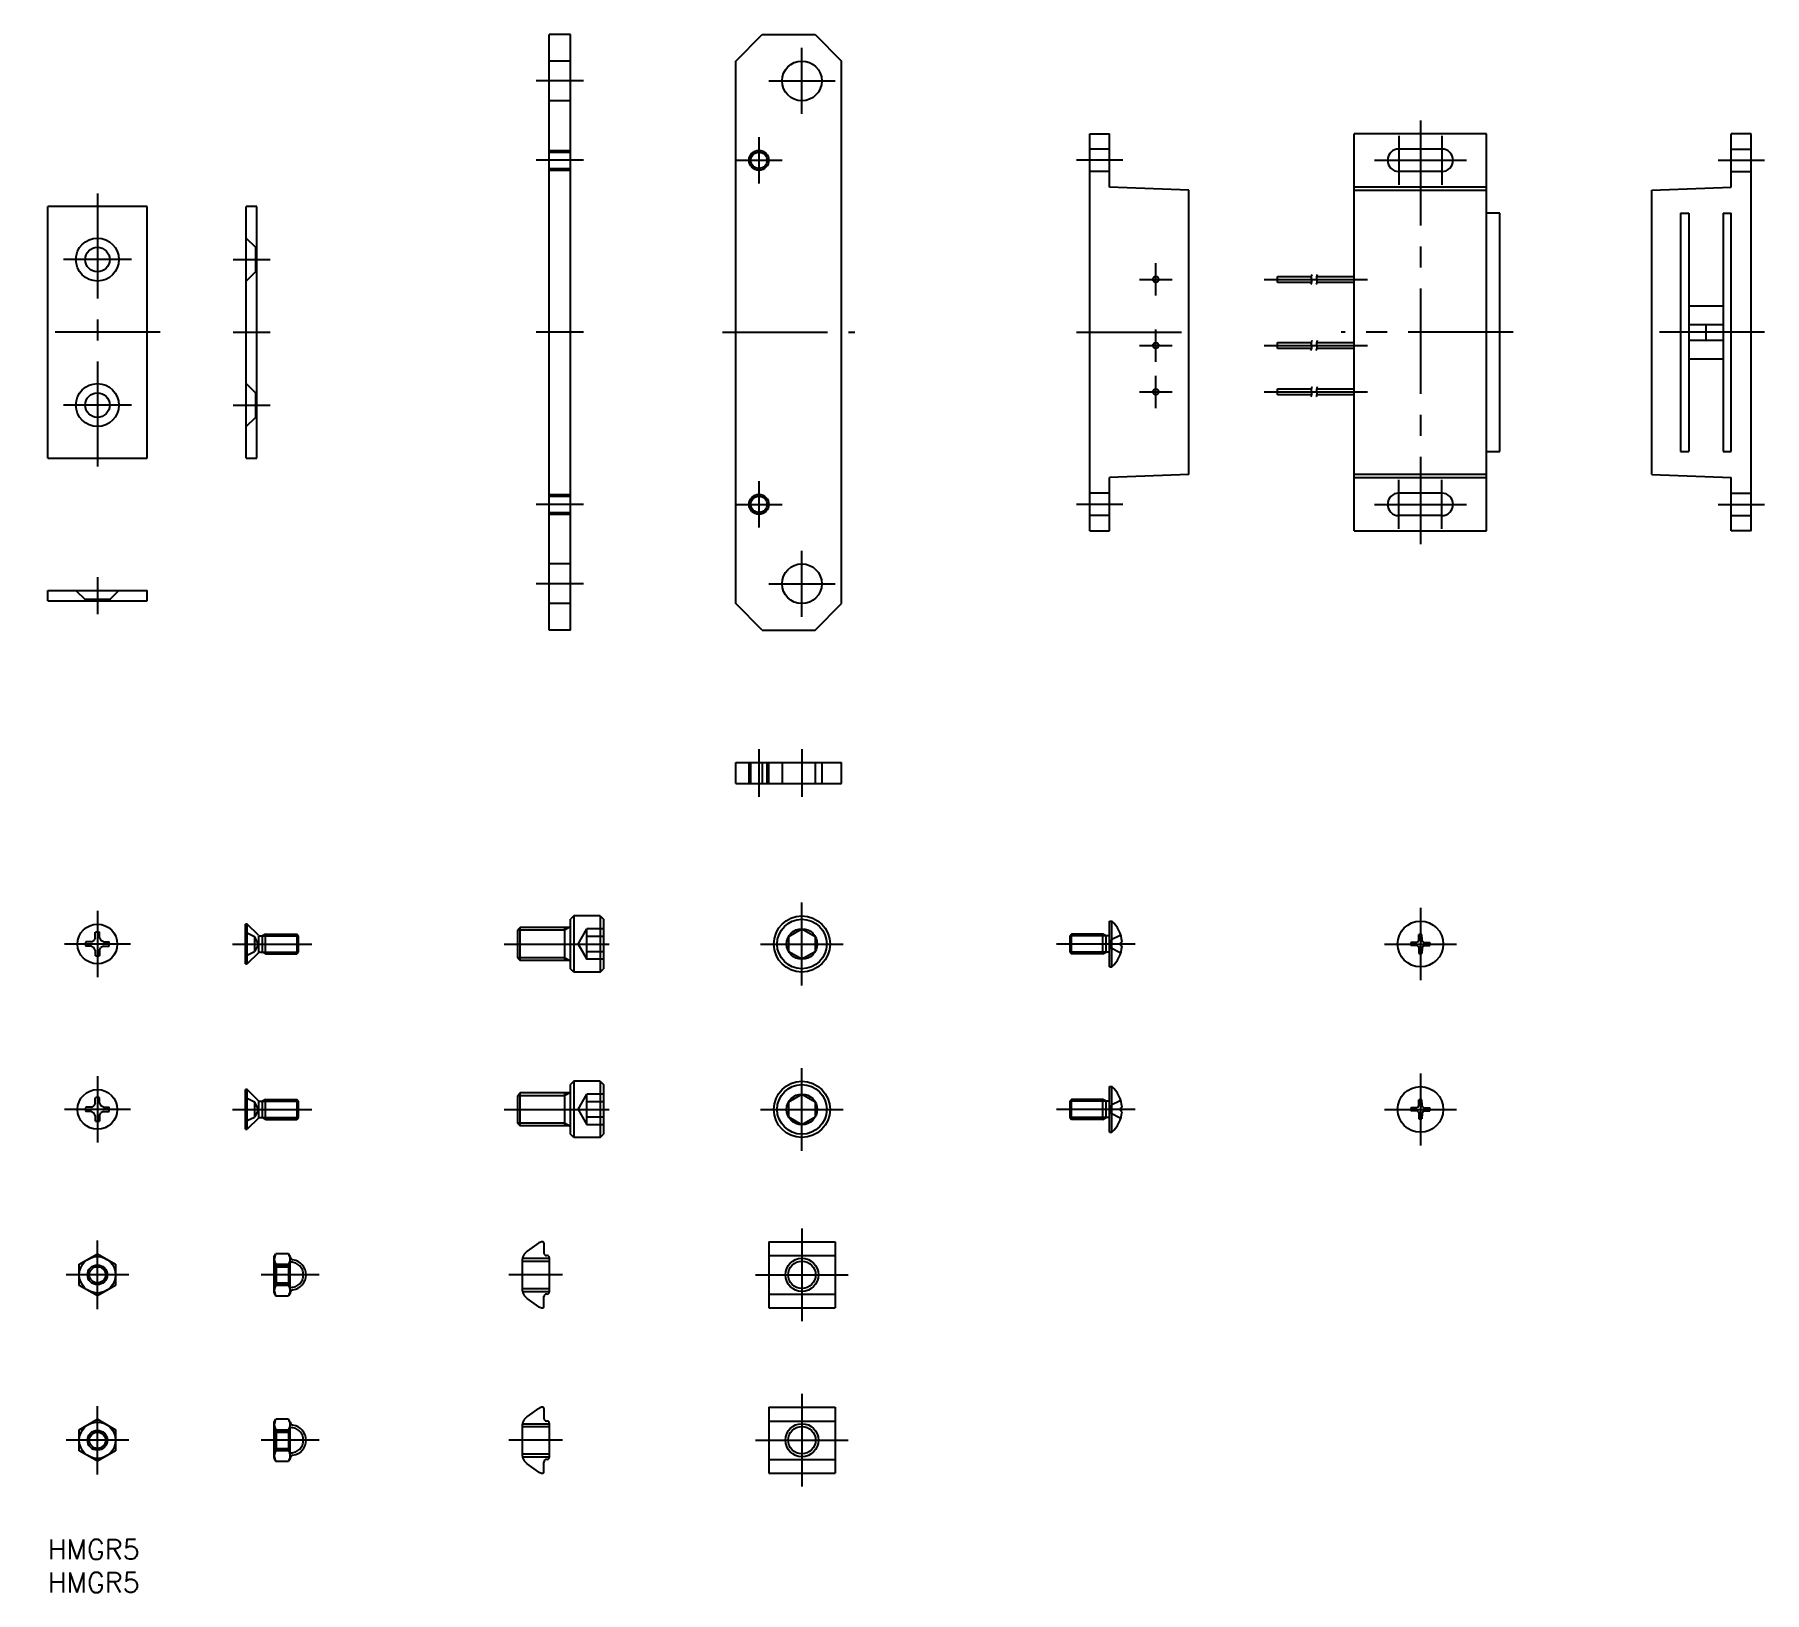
# Model space of a CAD drawing. Extents: x -2 to 259, y -8 to 227.
import ezdxf

# ---------------------------------------------------------------- set-up
doc = ezdxf.new("R2010")
doc.units = 0
doc.header["$LTSCALE"] = 0.5
doc.linetypes.add('CENTER', pattern=[50.8, 31.75, -6.35, 6.35, -6.35])
doc.linetypes.add('DASHED', pattern=[19.05, 12.7, -6.35])
for name, color, linetype in [('MSM_CENTER', 1, 'CENTER'), ('MSM_CONTINUOUS', 7, 'CONTINUOUS'), ('MSM_DASHED', 4, 'DASHED'), ('MSM_NARROW', 5, 'CONTINUOUS'), ('MSM_PART_NUMBER', 7, 'CONTINUOUS')]:
    doc.layers.add(name, color=color, linetype=linetype)
doc.styles.get("Standard").update_dxf_attribs({"font": 'txt.shx', "height": 3, "bigfont": 'bigfont.shx'})

# ---------------------------------------------------------------- blocks, each defined once
blk = doc.blocks.new('*U8')
at = {"layer": 'MSM_PART_NUMBER'}
blk.add_text('HMGR5', height=3, dxfattribs=at).set_placement((0, -3))
blk = doc.blocks.new('*U9')
at = {"layer": 'MSM_PART_NUMBER'}
blk.add_text('HMGR5', height=3, dxfattribs=at).set_placement((0, -8))

msp = doc.modelspace()

# ---------------------------------------------------------------- linework, layer by layer
at = {"layer": 'MSM_CENTER'}
for p, q in [((114, 215.45), (114, 225.45)), ((81, 220.45), (73.8, 220.45)), ((109, 220.45), (119, 220.45)), ((207.5, 214.45), (207.5, 150.45)), ((107.5, 211.95), (107.5, 204.95)), ((204.25, 212.15), (204.25, 204.75)), ((210.75, 212.15), (210.75, 204.75)), ((81, 208.45), (73.8, 208.45)), ((104, 208.45), (111, 208.45)), ((162.5, 208.45), (155.5, 208.45)), ((200.55, 208.45), (214.45, 208.45)), ((252.5, 208.45), (259.5, 208.45)), ((7.5, 203.45), (7.5, 161.45)), ((12.65, 193.45), (2.35, 193.45)), ((28, 193.45), (33.6, 193.45)), ((167.5, 188), (167.5, 192.9)), ((165.05, 190.45), (169.95, 190.45)), ((183.89, 190.45), (199.5, 190.45)), ((17, 182.45), (-2, 182.45)), ((28, 182.45), (33.6, 182.45)), ((81, 182.45), (73.8, 182.45)), ((102, 182.45), (122, 182.45)), ((155.5, 182.45), (174.5, 182.45)), ((165.05, 180.45), (169.95, 180.45)), ((167.5, 178), (167.5, 182.9)), ((183.89, 180.45), (199.5, 180.45)), ((221.5, 182.45), (195.5, 182.45)), ((259.5, 182.45), (240.5, 182.45)), ((167.5, 171), (167.5, 175.9)), ((165.05, 173.45), (169.95, 173.45)), ((183.89, 173.45), (199.5, 173.45)), ((12.65, 171.45), (2.35, 171.45)), ((28, 171.45), (33.6, 171.45)), ((107.5, 159.95), (107.5, 152.95)), ((204.25, 152.75), (204.25, 160.15)), ((210.75, 152.75), (210.75, 160.15)), ((81, 156.45), (73.8, 156.45)), ((104, 156.45), (111, 156.45)), ((162.5, 156.45), (155.5, 156.45)), ((200.55, 156.45), (214.45, 156.45)), ((252.5, 156.45), (259.5, 156.45)), ((114, 139.45), (114, 149.45)), ((7.5, 145.45), (7.5, 139.85)), ((81, 144.45), (73.8, 144.45)), ((109, 144.45), (119, 144.45)), ((107.5, 119.45), (107.5, 112.25)), ((114, 119.45), (114, 112.25)), ((7.5, 95), (7.5, 85)), ((114, 83.75), (114, 96.25)), ((207.5, 95.45), (207.5, 84.55)), ((12.5, 90), (2.5, 90)), ((27.9, 90), (39.9, 90)), ((69, 90), (86, 90)), ((107.75, 90), (120.25, 90)), ((164.39, 90), (152.5, 90)), ((202.05, 90), (212.95, 90)), ((114, 58.75), (114, 71.25)), ((7.5, 70), (7.5, 60)), ((207.5, 70.45), (207.5, 59.55)), ((12.5, 65), (2.5, 65)), ((27.9, 65), (39.9, 65)), ((69, 65), (86, 65)), ((107.75, 65), (120.25, 65)), ((164.39, 65), (152.5, 65)), ((202.05, 65), (212.95, 65)), ((7.5, 34.82), (7.5, 45.17)), ((114, 47), (114, 33)), ((12.25, 40), (2.75, 40)), ((41.03, 40), (32.23, 40)), ((77.8, 40), (69.7, 40)), ((107, 40), (121, 40)), ((114, 22), (114, 8)), ((7.5, 9.82), (7.5, 20.17)), ((12.25, 15), (2.75, 15)), ((41.03, 15), (32.23, 15)), ((77.8, 15), (69.7, 15)), ((107, 15), (121, 15))]:
    msp.add_line(p, q, dxfattribs=at)
at = {"layer": 'MSM_CONTINUOUS'}
for p, q in [((75.8, 137.45), (75.8, 227.45)), ((79, 227.45), (75.8, 227.45)), ((79, 137.45), (79, 227.45)), ((104, 223.45), (108, 227.45)), ((108, 227.45), (116, 227.45)), ((116, 227.45), (120, 223.45)), ((79, 223.45), (75.8, 223.45)), ((104, 141.45), (104, 223.45)), ((120, 141.45), (120, 223.45)), ((157.5, 152.45), (157.5, 212.45)), ((157.5, 212.45), (160.5, 212.45)), ((160.5, 204.37), (160.5, 212.45)), ((197.5, 152.45), (197.5, 212.45)), ((217.5, 212.45), (197.5, 212.45)), ((217.5, 152.45), (217.5, 212.45)), ((254.5, 204.37), (254.5, 212.45)), ((257.5, 212.45), (254.5, 212.45)), ((257.5, 152.45), (257.5, 212.45)), ((210.75, 210.15), (204.25, 210.15)), ((210.75, 206.75), (204.25, 206.75)), ((172.5, 203.95), (160.5, 204.37)), ((217.5, 204.37), (197.5, 204.37)), ((242.5, 203.95), (254.5, 204.37)), ((0, 163.45), (0, 201.45)), ((15, 201.45), (0, 201.45)), ((15, 163.45), (15, 201.45)), ((30, 163.45), (30, 201.45)), ((31.6, 201.45), (30, 201.45)), ((31.6, 163.45), (31.6, 201.45)), ((172.5, 160.95), (172.5, 203.95)), ((197.5, 203.95), (217.5, 203.95)), ((242.5, 160.95), (242.5, 203.95)), ((219.5, 200.45), (217.5, 200.45)), ((219.5, 164.45), (219.5, 200.45)), ((246.83, 200.45), (246.83, 164.45)), ((246.83, 200.45), (248.06, 200.45)), ((248.06, 200.45), (248.06, 164.45)), ((253.26, 200.45), (253.26, 164.45)), ((253.26, 200.45), (254.5, 200.45)), ((254.5, 164.45), (254.5, 200.45)), ((185.89, 190.9), (190.99, 190.9)), ((185.89, 190), (185.89, 190.9)), ((191.81, 190.9), (197.5, 190.9)), ((191.08, 190), (185.89, 190)), ((197.5, 190), (191.89, 190)), ((248.06, 186.45), (253.26, 186.45)), ((248.06, 183.65), (253.26, 183.65)), ((250.66, 183.65), (250.66, 181.25)), ((185.89, 180.9), (190.99, 180.9)), ((185.89, 180), (185.89, 180.9)), ((191.81, 180.9), (197.5, 180.9)), ((248.06, 181.25), (253.26, 181.25)), ((191.08, 180), (185.89, 180)), ((197.5, 180), (191.89, 180)), ((248.06, 178.45), (253.26, 178.45)), ((185.89, 173.9), (190.99, 173.9)), ((185.89, 173), (185.89, 173.9)), ((191.08, 173), (185.89, 173)), ((191.81, 173.9), (197.5, 173.9)), ((197.5, 173), (191.89, 173)), ((0, 163.45), (15, 163.45)), ((30, 163.45), (31.6, 163.45)), ((217.5, 164.45), (219.5, 164.45)), ((246.83, 164.45), (248.06, 164.45)), ((253.26, 164.45), (254.5, 164.45)), ((172.5, 160.95), (160.5, 160.53)), ((160.5, 152.45), (160.5, 160.53)), ((217.5, 160.95), (197.5, 160.95)), ((197.5, 160.53), (217.5, 160.53)), ((242.5, 160.95), (254.5, 160.53)), ((254.5, 152.45), (254.5, 160.53)), ((210.75, 158.15), (204.25, 158.15)), ((210.75, 154.75), (204.25, 154.75)), ((157.5, 152.45), (160.5, 152.45)), ((197.5, 152.45), (217.5, 152.45)), ((257.5, 152.45), (254.5, 152.45)), ((0, 143.45), (15, 143.45)), ((0, 141.85), (0, 143.45)), ((0, 141.85), (15, 141.85)), ((15, 141.85), (15, 143.45)), ((79, 141.45), (75.8, 141.45)), ((108, 137.45), (104, 141.45)), ((116, 137.45), (120, 141.45)), ((79, 137.45), (75.8, 137.45)), ((108, 137.45), (116, 137.45)), ((104, 117.45), (120, 117.45)), ((104, 114.25), (104, 117.45)), ((108, 117.45), (108, 114.25)), ((116, 117.45), (116, 114.25)), ((120, 114.25), (120, 117.45)), ((104, 114.25), (120, 114.25)), ((79.5, 94.25), (79, 93.75)), ((79.5, 94.25), (79.5, 85.75)), ((83.5, 94.25), (79.5, 94.25)), ((83.5, 94.25), (83.5, 85.75)), ((83.5, 94.25), (84, 93.75)), ((7.17, 90.92), (7.18, 91.77)), ((7.83, 90.92), (7.82, 91.77)), ((29.9, 87), (29.9, 93)), ((30.15, 93), (29.9, 93)), ((30.15, 87), (30.15, 93)), ((31.83, 91.32), (30.15, 93)), ((71.43, 92.5), (71, 92.07)), ((71, 92.07), (71, 87.93)), ((71.43, 87.5), (71.43, 92.5)), ((78.8, 92.5), (71.43, 92.5)), ((78.1, 92.5), (78.1, 87.5)), ((79, 86.25), (79, 93.75)), ((84, 93.75), (84, 86.25)), ((112, 91.15), (114, 92.31)), ((114, 92.31), (116, 91.15)), ((160.5, 86.55), (160.5, 93.45)), ((160.5, 93.45), (160.84, 93.45)), ((160.84, 86.55), (160.84, 93.45)), ((6.58, 90.33), (5.73, 90.32)), ((6.58, 89.67), (5.73, 89.68)), ((6.58, 90.33), (6.98, 90.52)), ((6.58, 89.67), (6.98, 89.48)), ((7.17, 90.92), (6.98, 90.52)), ((7.17, 89.07), (6.98, 89.48)), ((7.17, 89.07), (7.18, 88.23)), ((7.83, 89.07), (7.82, 88.23)), ((7.83, 90.92), (8.02, 90.52)), ((7.83, 89.07), (8.02, 89.48)), ((8.42, 90.33), (8.02, 90.52)), ((8.42, 89.67), (8.02, 89.48)), ((8.42, 90.33), (9.27, 90.32)), ((8.42, 89.67), (9.27, 89.68)), ((31.92, 88.77), (31.92, 91.23)), ((32.04, 91.23), (32.45, 91.23)), ((32.92, 91.5), (32.45, 91.23)), ((32.45, 88.77), (32.45, 91.23)), ((32.92, 88.5), (32.92, 91.5)), ((32.92, 91.5), (37.63, 91.5)), ((37.9, 91.23), (37.63, 91.5)), ((37.63, 91.5), (37.63, 88.5)), ((37.9, 88.77), (37.9, 91.23)), ((112, 88.84), (112, 91.15)), ((116, 91.15), (116, 88.84)), ((154.77, 91.5), (154.5, 91.23)), ((154.5, 91.23), (154.5, 88.77)), ((154.77, 88.5), (154.77, 91.5)), ((159.5, 91.5), (154.77, 91.5)), ((159.97, 91.23), (159.5, 91.5)), ((159.5, 88.5), (159.5, 91.5)), ((160.4, 91.23), (159.97, 91.23)), ((159.97, 88.77), (159.97, 91.23)), ((162.17, 90.23), (162.37, 90.24)), ((162.17, 90.23), (162.17, 89.77)), ((162.17, 89.77), (162.37, 89.76)), ((206.93, 90.24), (206.07, 90.23)), ((206.93, 89.76), (206.07, 89.77)), ((207.16, 90.34), (206.93, 90.24)), ((207.16, 89.66), (206.93, 89.76)), ((207.16, 90.34), (207.26, 90.57)), ((207.16, 89.66), (207.26, 89.43)), ((207.26, 90.57), (207.27, 91.43)), ((207.26, 89.43), (207.27, 88.57)), ((207.74, 90.57), (207.73, 91.43)), ((207.74, 89.43), (207.73, 88.57)), ((207.84, 90.34), (207.74, 90.57)), ((207.84, 89.66), (207.74, 89.43)), ((207.84, 90.34), (208.07, 90.24)), ((207.84, 89.66), (208.07, 89.76)), ((208.07, 90.24), (208.93, 90.23)), ((208.07, 89.76), (208.93, 89.77)), ((29.9, 87), (30.15, 87)), ((31.83, 88.68), (30.15, 87)), ((32.04, 88.77), (32.45, 88.77)), ((32.92, 88.5), (32.45, 88.77)), ((32.92, 88.5), (37.63, 88.5)), ((37.63, 88.5), (37.9, 88.77)), ((71, 87.93), (71.43, 87.5)), ((78.8, 87.5), (71.43, 87.5)), ((114, 87.69), (112, 88.84)), ((116, 88.84), (114, 87.69)), ((154.5, 88.77), (154.77, 88.5)), ((159.5, 88.5), (154.77, 88.5)), ((159.5, 88.5), (159.97, 88.77)), ((160.4, 88.77), (159.97, 88.77)), ((160.5, 86.55), (160.84, 86.55)), ((79.5, 85.75), (79, 86.25)), ((83.5, 85.75), (79.5, 85.75)), ((83.5, 85.75), (84, 86.25)), ((29.9, 62), (29.9, 68)), ((30.15, 68), (29.9, 68)), ((30.15, 62), (30.15, 68)), ((31.83, 66.32), (30.15, 68)), ((79.5, 69.25), (79, 68.75)), ((79, 61.25), (79, 68.75)), ((79.5, 69.25), (79.5, 60.75)), ((83.5, 69.25), (79.5, 69.25)), ((83.5, 69.25), (83.5, 60.75)), ((83.5, 69.25), (84, 68.75)), ((84, 68.75), (84, 61.25)), ((160.5, 61.55), (160.5, 68.45)), ((160.5, 68.45), (160.84, 68.45)), ((160.84, 61.55), (160.84, 68.45)), ((6.58, 65.33), (6.98, 65.52)), ((7.17, 65.92), (6.98, 65.52)), ((7.17, 65.92), (7.18, 66.77)), ((7.83, 65.92), (7.82, 66.77)), ((7.83, 65.92), (8.02, 65.52)), ((8.42, 65.33), (8.02, 65.52)), ((31.92, 63.77), (31.92, 66.23)), ((32.04, 66.23), (32.45, 66.23)), ((32.92, 66.5), (32.45, 66.23)), ((32.45, 63.77), (32.45, 66.23)), ((32.92, 63.5), (32.92, 66.5)), ((32.92, 66.5), (37.63, 66.5)), ((37.9, 66.23), (37.63, 66.5)), ((37.63, 66.5), (37.63, 63.5)), ((37.9, 63.77), (37.9, 66.23)), ((71.43, 67.5), (71, 67.07)), ((71, 67.07), (71, 62.93)), ((71.43, 62.5), (71.43, 67.5)), ((78.8, 67.5), (71.43, 67.5)), ((78.1, 67.5), (78.1, 62.5)), ((112, 66.15), (114, 67.31)), ((112, 63.84), (112, 66.15)), ((114, 67.31), (116, 66.15)), ((116, 66.15), (116, 63.84)), ((154.77, 66.5), (154.5, 66.23)), ((154.5, 66.23), (154.5, 63.77)), ((154.77, 63.5), (154.77, 66.5)), ((159.5, 66.5), (154.77, 66.5)), ((159.97, 66.23), (159.5, 66.5)), ((159.5, 63.5), (159.5, 66.5)), ((160.4, 66.23), (159.97, 66.23)), ((159.97, 63.77), (159.97, 66.23)), ((207.16, 65.34), (207.26, 65.57)), ((207.26, 65.57), (207.27, 66.43)), ((207.74, 65.57), (207.73, 66.43)), ((207.84, 65.34), (207.74, 65.57)), ((6.58, 65.33), (5.73, 65.32)), ((6.58, 64.67), (5.73, 64.68)), ((6.58, 64.67), (6.98, 64.48)), ((7.17, 64.07), (6.98, 64.48)), ((7.17, 64.07), (7.18, 63.23)), ((7.83, 64.07), (7.82, 63.23)), ((7.83, 64.07), (8.02, 64.48)), ((8.42, 64.67), (8.02, 64.48)), ((8.42, 65.33), (9.27, 65.32)), ((8.42, 64.67), (9.27, 64.68)), ((31.83, 63.68), (30.15, 62)), ((32.04, 63.77), (32.45, 63.77)), ((32.92, 63.5), (32.45, 63.77)), ((32.92, 63.5), (37.63, 63.5)), ((37.63, 63.5), (37.9, 63.77)), ((71, 62.93), (71.43, 62.5)), ((114, 62.69), (112, 63.84)), ((116, 63.84), (114, 62.69)), ((154.5, 63.77), (154.77, 63.5)), ((159.5, 63.5), (154.77, 63.5)), ((159.5, 63.5), (159.97, 63.77)), ((160.4, 63.77), (159.97, 63.77)), ((162.17, 65.23), (162.37, 65.24)), ((162.17, 65.23), (162.17, 64.77)), ((162.17, 64.77), (162.37, 64.76)), ((206.93, 65.24), (206.07, 65.23)), ((206.93, 64.76), (206.07, 64.77)), ((207.16, 65.34), (206.93, 65.24)), ((207.16, 64.66), (206.93, 64.76)), ((207.16, 64.66), (207.26, 64.43)), ((207.26, 64.43), (207.27, 63.57)), ((207.74, 64.43), (207.73, 63.57)), ((207.84, 64.66), (207.74, 64.43)), ((207.84, 65.34), (208.07, 65.24)), ((207.84, 64.66), (208.07, 64.76)), ((208.07, 65.24), (208.93, 65.23)), ((208.07, 64.76), (208.93, 64.77)), ((29.9, 62), (30.15, 62)), ((78.8, 62.5), (71.43, 62.5)), ((79.5, 60.75), (79, 61.25)), ((83.5, 60.75), (79.5, 60.75)), ((83.5, 60.75), (84, 61.25)), ((160.5, 61.55), (160.84, 61.55)), ((74.24, 44.82), (72.47, 43.58)), ((75, 44.8), (75, 43.3)), ((109, 45), (119, 45)), ((109, 45), (109, 35)), ((119, 45), (119, 35)), ((4.75, 41.59), (7.5, 43.17)), ((7.5, 43.17), (10.25, 41.59)), ((34.23, 42.75), (34.48, 43.17)), ((34.23, 37.25), (34.23, 42.75)), ((36.39, 43.17), (34.48, 43.17)), ((36.63, 42.75), (36.39, 43.17)), ((36.63, 37.25), (36.63, 42.75)), ((71.7, 42.1), (71.7, 37.9)), ((75.5, 42.9), (75.4, 42.9)), ((75.8, 42.6), (75.8, 37.4)), ((109, 42.9), (119, 42.9)), ((4.75, 38.41), (4.75, 41.59)), ((10.25, 41.59), (10.25, 38.41)), ((34.48, 41.59), (36.39, 41.59)), ((7.5, 36.82), (4.75, 38.41)), ((10.25, 38.41), (7.5, 36.82)), ((34.23, 37.25), (34.48, 36.82)), ((36.39, 38.41), (34.48, 38.41)), ((34.48, 36.82), (36.39, 36.82)), ((36.63, 37.25), (36.39, 36.82)), ((75, 35.2), (75, 36.7)), ((75.5, 37.1), (75.4, 37.1)), ((109, 37.1), (119, 37.1)), ((74.24, 35.18), (72.47, 36.42)), ((109, 35), (119, 35)), ((74.24, 19.82), (72.47, 18.58)), ((75, 19.8), (75, 18.3)), ((109, 20), (119, 20)), ((109, 20), (109, 10)), ((119, 20), (119, 10)), ((4.75, 16.59), (7.5, 18.17)), ((4.75, 13.41), (4.75, 16.59)), ((7.5, 18.17), (10.25, 16.59)), ((10.25, 16.59), (10.25, 13.41)), ((34.23, 17.75), (34.48, 18.17)), ((34.23, 12.25), (34.23, 17.75)), ((36.39, 18.17), (34.48, 18.17)), ((34.48, 16.59), (36.39, 16.59)), ((36.63, 17.75), (36.39, 18.17)), ((36.63, 12.25), (36.63, 17.75)), ((71.7, 17.1), (71.7, 12.9)), ((75.5, 17.9), (75.4, 17.9)), ((75.8, 17.6), (75.8, 12.4)), ((109, 17.9), (119, 17.9)), ((7.5, 11.82), (4.75, 13.41)), ((10.25, 13.41), (7.5, 11.82)), ((36.39, 13.41), (34.48, 13.41)), ((34.23, 12.25), (34.48, 11.82)), ((34.48, 11.82), (36.39, 11.82)), ((36.63, 12.25), (36.39, 11.82)), ((74.24, 10.18), (72.47, 11.42)), ((75, 10.2), (75, 11.7)), ((75.5, 12.1), (75.4, 12.1)), ((109, 12.1), (119, 12.1)), ((109, 10), (119, 10))]:
    msp.add_line(p, q, dxfattribs=at)
for centre, radius in [((114, 220.45), 3), ((107.5, 208.45), 1.23), ((7.5, 193.45), 3.25), ((7.5, 193.45), 1.85), ((167.5, 190.45), 0.45), ((167.5, 180.45), 0.45), ((7.5, 171.45), 3.25), ((7.5, 171.45), 1.85), ((167.5, 173.45), 0.45), ((107.5, 156.45), 1.23), ((114, 144.45), 3), ((114, 90), 4.25), ((7.5, 90), 3), ((114, 90), 3.75), ((114, 90), 2.31), ((207.5, 90), 3.45), ((7.5, 65), 3), ((114, 65), 4.25), ((114, 65), 3.75), ((207.5, 65), 3.45), ((114, 65), 2.31), ((7.5, 40), 2.75), ((114, 40), 2.07), ((7.5, 40), 1.23), ((7.5, 15), 2.75), ((7.5, 15), 1.23), ((114, 15), 2.07)]:
    msp.add_circle(centre, radius, dxfattribs=at)
for centre, radius, start, end in [((204.25, 208.45), 1.7, 90, 270), ((210.75, 208.45), 1.7, 270, 90), ((204.25, 156.45), 1.7, 90, 270), ((210.75, 156.45), 1.7, 270, 90), ((7.5, 90), 1.8, 79.8876, 100.1124), ((78.8, 92.7), 0.2, 270, 0), ((157.8, 90), 4.6, 4.2535, 48.5904), ((7.5, 90), 1.8, 169.8876, 190.1124), ((7.5, 90), 1.8, 349.8876, 10.1124), ((32.04, 91.53), 0.3, 225, 270), ((160.4, 91.33), 0.1, 270, 0), ((157.8, 90), 4.6, 311.4096, 355.7465), ((162.19, 90.33), 0.195, 332.2184, 2.6733), ((162.19, 89.67), 0.195, 357.3267, 27.7816), ((207.5, 90), 1.45, 171.0389, 188.9611), ((207.5, 90), 1.45, 81.0389, 98.9611), ((207.5, 90), 1.45, 351.0389, 8.9611), ((7.5, 90), 1.8, 259.8876, 280.1124), ((32.04, 88.47), 0.3, 90, 135), ((78.8, 87.3), 0.2, 0, 90), ((160.4, 88.67), 0.1, 0, 90), ((207.5, 90), 1.45, 261.0389, 278.9611), ((157.8, 65), 4.6, 4.2535, 48.5904), ((7.5, 65), 1.8, 79.8876, 100.1124), ((32.04, 66.53), 0.3, 225, 270), ((78.8, 67.7), 0.2, 270, 0), ((160.4, 66.33), 0.1, 270, 0), ((207.5, 65), 1.45, 81.0389, 98.9611), ((7.5, 65), 1.8, 169.8876, 190.1124), ((7.5, 65), 1.8, 259.8876, 280.1124), ((7.5, 65), 1.8, 349.8876, 10.1124), ((32.04, 63.47), 0.3, 90, 135), ((160.4, 63.67), 0.1, 0, 90), ((157.8, 65), 4.6, 311.4096, 355.7465), ((162.19, 65.33), 0.195, 332.2184, 2.6733), ((162.19, 64.67), 0.195, 357.3267, 27.7816), ((207.5, 65), 1.45, 171.0389, 188.9611), ((207.5, 65), 1.45, 261.0389, 278.9611), ((207.5, 65), 1.45, 351.0389, 8.9611), ((78.8, 62.3), 0.2, 0, 90), ((74.82, 44), 1, 91.5775, 124.9921), ((74.8, 44.8), 0.2, 0, 93.5278), ((35.64, 42.38), 1.41, 154.3842, 214.3842), ((35.23, 42.38), 1.41, 325.6158, 25.6158), ((37.13, 42.77), 0.5, 182.4469, 261.7962), ((36.73, 40), 2.3, 278.2038, 81.7962), ((73.5, 42.1), 1.8, 124.992, 180), ((75.4, 43.3), 0.4, 180, 270), ((75.5, 42.6), 0.3, 0, 90), ((39.49, 40), 5.25, 162.412, 197.588), ((31.38, 40), 5.25, 342.412, 17.588), ((35.64, 37.62), 1.41, 145.6158, 205.6158), ((35.23, 37.62), 1.41, 334.3842, 34.3842), ((37.13, 37.23), 0.5, 98.2038, 177.5531), ((73.5, 37.9), 1.8, 180, 235.0079), ((75.4, 36.7), 0.4, 90, 180), ((75.5, 37.4), 0.3, 270, 0), ((74.82, 36), 1, 235.0079, 268.4225), ((74.8, 35.2), 0.2, 266.4722, 0), ((73.5, 17.1), 1.8, 124.992, 180), ((74.82, 19), 1, 91.5775, 124.9921), ((74.8, 19.8), 0.2, 0, 93.5278), ((35.64, 17.38), 1.41, 154.3842, 214.3842), ((39.49, 15), 5.25, 162.412, 197.588), ((35.23, 17.38), 1.41, 325.6158, 25.6158), ((31.38, 15), 5.25, 342.412, 17.588), ((37.13, 17.77), 0.5, 182.4469, 261.7962), ((36.73, 15), 2.3, 278.2038, 81.7962), ((75.4, 18.3), 0.4, 180, 270), ((75.5, 17.6), 0.3, 0, 90), ((35.64, 12.62), 1.41, 145.6158, 205.6158), ((35.23, 12.62), 1.41, 334.3842, 34.3842), ((37.13, 12.23), 0.5, 98.2038, 177.5531), ((73.5, 12.9), 1.8, 180, 235.0079), ((75.4, 11.7), 0.4, 90, 180), ((75.5, 12.4), 0.3, 270, 0), ((74.82, 11), 1, 235.0079, 268.4225), ((74.8, 10.2), 0.2, 266.4722, 0)]:
    msp.add_arc(centre, radius, start, end, dxfattribs=at)
at = {"layer": 'MSM_DASHED'}
for p, q in [((79, 217.45), (75.8, 217.45)), ((75.8, 209.95), (79, 209.95)), ((75.8, 209.68), (79, 209.68)), ((160.5, 210.15), (157.5, 210.15)), ((254.5, 210.15), (257.5, 210.15)), ((75.8, 207.22), (79, 207.22)), ((75.8, 206.95), (79, 206.95)), ((160.5, 206.75), (157.5, 206.75)), ((254.5, 206.75), (257.5, 206.75)), ((30, 196.7), (31.4, 195.3)), ((31.4, 195.3), (31.6, 195.3)), ((31.4, 195.3), (31.4, 191.6)), ((30, 190.2), (31.4, 191.6)), ((31.4, 191.6), (31.6, 191.6)), ((30, 174.7), (31.4, 173.3)), ((31.4, 173.3), (31.6, 173.3)), ((31.4, 173.3), (31.4, 169.6)), ((30, 168.2), (31.4, 169.6)), ((31.4, 169.6), (31.6, 169.6)), ((75.8, 157.95), (79, 157.95)), ((75.8, 157.68), (79, 157.68)), ((160.5, 158.15), (157.5, 158.15)), ((254.5, 158.15), (257.5, 158.15)), ((75.8, 155.22), (79, 155.22)), ((75.8, 154.95), (79, 154.95)), ((160.5, 154.75), (157.5, 154.75)), ((254.5, 154.75), (257.5, 154.75)), ((79, 147.45), (75.8, 147.45)), ((4.25, 143.45), (5.65, 142.05)), ((5.65, 142.05), (5.65, 141.85)), ((9.35, 142.05), (5.65, 142.05)), ((10.75, 143.45), (9.35, 142.05)), ((9.35, 142.05), (9.35, 141.85)), ((106, 114.25), (106, 117.45)), ((106.27, 114.25), (106.27, 117.45)), ((108.73, 114.25), (108.73, 117.45)), ((109, 114.25), (109, 117.45)), ((111, 117.45), (111, 114.25)), ((117, 117.45), (117, 114.25)), ((30.23, 91.63), (31.23, 91.14)), ((80.17, 90), (81.5, 92.31)), ((81.5, 87.69), (81.5, 92.31)), ((84, 92.31), (81.5, 92.31)), ((31.83, 90), (31.23, 91.14)), ((31.23, 91.14), (31.23, 88.85)), ((31.83, 90), (31.23, 88.85)), ((80.17, 90), (81.5, 87.69)), ((84, 91.15), (81.5, 91.15)), ((160.41, 90), (160.75, 90.63)), ((160.41, 90), (160.75, 89.36)), ((162.12, 91.31), (160.75, 90.63)), ((160.75, 90.63), (160.75, 89.36)), ((162.12, 88.69), (160.75, 89.36)), ((30.23, 88.36), (31.23, 88.85)), ((84, 88.84), (81.5, 88.84)), ((84, 87.69), (81.5, 87.69)), ((30.23, 66.63), (31.23, 66.14)), ((31.23, 66.14), (31.23, 63.85)), ((31.83, 65), (31.23, 66.14)), ((80.17, 65), (81.5, 67.31)), ((81.5, 62.69), (81.5, 67.31)), ((84, 67.31), (81.5, 67.31)), ((84, 66.15), (81.5, 66.15)), ((160.41, 65), (160.75, 65.63)), ((162.12, 66.31), (160.75, 65.63)), ((160.75, 65.63), (160.75, 64.36)), ((30.23, 63.36), (31.23, 63.85)), ((31.83, 65), (31.23, 63.85)), ((80.17, 65), (81.5, 62.69)), ((84, 63.84), (81.5, 63.84)), ((160.41, 65), (160.75, 64.36)), ((162.12, 63.69), (160.75, 64.36)), ((84, 62.69), (81.5, 62.69)), ((36.73, 41.9), (36.63, 41.9)), ((71.7, 42.07), (75.8, 42.07)), ((71.74, 42.5), (75.8, 42.5)), ((34.23, 41.5), (34.5, 41.23)), ((34.23, 41.5), (36.63, 41.5)), ((34.5, 41.23), (34.5, 38.77)), ((34.5, 41.23), (36.36, 41.23)), ((36.63, 41.5), (36.36, 41.23)), ((36.36, 41.23), (36.36, 38.77)), ((34.23, 38.5), (34.5, 38.77)), ((34.23, 38.5), (36.63, 38.5)), ((34.5, 38.77), (36.36, 38.77)), ((36.63, 38.5), (36.36, 38.77)), ((36.73, 38.1), (36.63, 38.1)), ((71.7, 37.93), (75.8, 37.93)), ((71.74, 37.5), (75.8, 37.5)), ((34.23, 16.5), (34.5, 16.23)), ((34.23, 16.5), (36.63, 16.5)), ((34.5, 16.23), (34.5, 13.77)), ((34.5, 16.23), (36.36, 16.23)), ((36.63, 16.5), (36.36, 16.23)), ((36.36, 16.23), (36.36, 13.77)), ((36.73, 16.9), (36.63, 16.9)), ((71.7, 17.07), (75.8, 17.07)), ((71.74, 17.5), (75.8, 17.5)), ((34.23, 13.5), (34.5, 13.77)), ((34.23, 13.5), (36.63, 13.5)), ((34.5, 13.77), (36.36, 13.77)), ((36.63, 13.5), (36.36, 13.77)), ((36.73, 13.1), (36.63, 13.1)), ((71.7, 12.93), (75.8, 12.93)), ((71.74, 12.5), (75.8, 12.5))]:
    msp.add_line(p, q, dxfattribs=at)
for centre, radius, start, end in [((30.5, 92.17), 0.6, 180, 243.7), ((161.9, 91.76), 0.5, 296.3, 306.1933), ((30.5, 87.83), 0.6, 116.3, 180), ((161.9, 88.24), 0.5, 53.8067, 63.7), ((30.5, 67.17), 0.6, 180, 243.7), ((161.9, 66.76), 0.5, 296.3, 306.1933), ((30.5, 62.83), 0.6, 116.3, 180), ((161.9, 63.24), 0.5, 53.8067, 63.7), ((36.73, 40), 1.9, 270, 90), ((36.73, 15), 1.9, 270, 90)]:
    msp.add_arc(centre, radius, start, end, dxfattribs=at)
at = {"layer": 'MSM_NARROW'}
for p, q in [((78.1, 92.07), (71, 92.07)), ((78.9, 92.53), (78.1, 92.07)), ((32.45, 91.23), (37.9, 91.23)), ((159.97, 91.23), (154.5, 91.23)), ((32.45, 88.77), (37.9, 88.77)), ((78.1, 87.93), (71, 87.93)), ((78.9, 87.47), (78.1, 87.93)), ((159.97, 88.77), (154.5, 88.77)), ((32.45, 66.23), (37.9, 66.23)), ((78.1, 67.07), (71, 67.07)), ((78.9, 67.53), (78.1, 67.07)), ((159.97, 66.23), (154.5, 66.23)), ((32.45, 63.77), (37.9, 63.77)), ((78.1, 62.93), (71, 62.93)), ((78.9, 62.47), (78.1, 62.93)), ((159.97, 63.77), (154.5, 63.77))]:
    msp.add_line(p, q, dxfattribs=at)
for centre, radius in [((107.5, 208.45), 1.5), ((107.5, 156.45), 1.5), ((114, 40), 2.5), ((7.5, 40), 1.5), ((7.5, 15), 1.5), ((114, 15), 2.5)]:
    msp.add_circle(centre, radius, dxfattribs=at)
for centre, radius, start, end in [((191.95, 190.76), 0.97, 153.3636, 198.6215), ((192.77, 190.76), 0.97, 153.3636, 198.6215), ((190.42, 190.16), 0.679, 320.2746, 25.2943), ((191.23, 190.16), 0.679, 320.2746, 25.2943), ((190.42, 180.16), 0.679, 320.2746, 25.2943), ((191.95, 180.76), 0.97, 153.3636, 198.6215), ((191.23, 180.16), 0.679, 320.2746, 25.2943), ((192.77, 180.76), 0.97, 153.3636, 198.6215), ((190.42, 173.16), 0.679, 320.2746, 25.2943), ((191.95, 173.76), 0.97, 153.3636, 198.6215), ((191.23, 173.16), 0.679, 320.2746, 25.2943), ((192.77, 173.76), 0.97, 153.3636, 198.6215)]:
    msp.add_arc(centre, radius, start, end, dxfattribs=at)

# ---------------------------------------------------------------- block references
at = {"layer": 'MSM_CONTINUOUS'}
for name in ['*U8', '*U9']:
    msp.add_blockref(name, (0, 0), dxfattribs=at)

doc.saveas('drawing.dxf')
